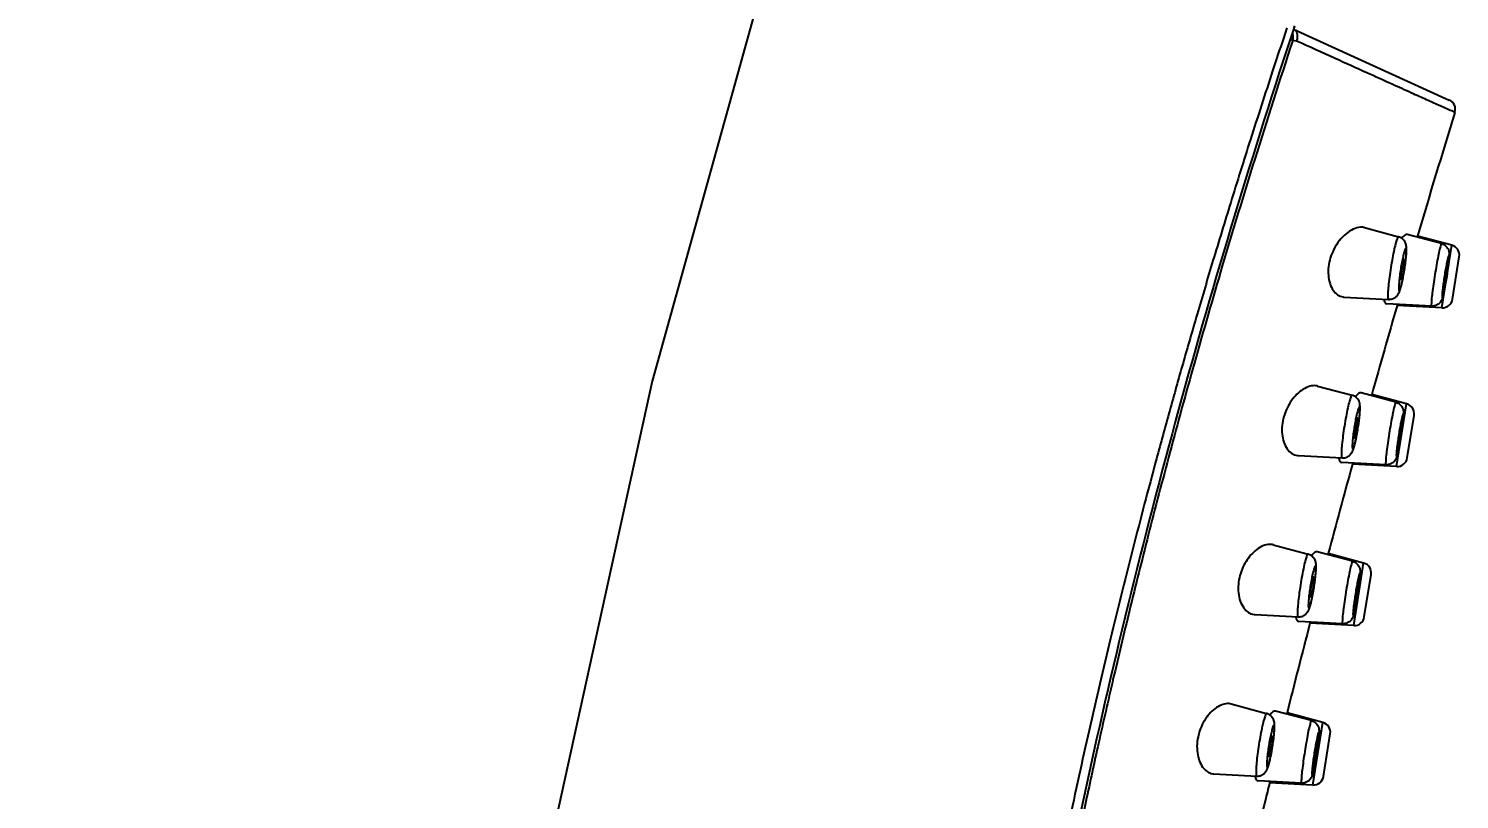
# Model space of a CAD drawing. Header units: millimetres. Extents: x 3631 to 3841, y 294 to 591.
# Drawn here: x 3685.2 to 3739.8, y 499.2 to 528.6 of the extents above; entities that cross this region are included whole.
import ezdxf

# ---------------------------------------------------------------- set-up
doc = ezdxf.new("R2010")
doc.units = ezdxf.units.MM
doc.header["$LTSCALE"] = 0.1
for name, color, linetype in [('DIM', 3, 'Continuous'), ('HP66100-001', 7, 'Continuous'), ('HP66100-004', 7, 'Continuous'), ('HP66100-005', 7, 'Continuous')]:
    doc.layers.add(name, color=color, linetype=linetype)
doc.styles.get("Standard").update_dxf_attribs({"font": 'arial.ttf'})
doc.dimstyles.new('STANDARD$0', dxfattribs={"dimscale": 0, "dimtxt": 3, "dimasz": 2.5, "dimexe": 1.25, "dimexo": 0.625, "dimtad": 1, "dimdsep": 46, "dimtxsty": 'Standard', "dimcen": 0, "dimclrt": 256, "dimadec": 0, "dimazin": 0, "dimtfac": 0.6, "dimtmove": 0, "dimatfit": 3, "dimfxl": 0, "dimtolj": 1, "dimarcsym": 0})

# ---------------------------------------------------------------- blocks, each defined once
blk = doc.blocks.new('*D49')
at = {"layer": 'Defpoints', "color": 0}
for p in [(3715.962922076446, 538.3824565455918), (3667.4633479389, 353.8126951768612), (3714.527057251681, 353.8126951768611)]:
    blk.add_point(p, dxfattribs=at)
at = {"layer": 'DIM', "color": 0, "lineweight": -2}
for p, q in [((3715.337922076446, 538.3824565455918), (3666.2133479389, 538.3824565455918)), ((3667.4633479389, 534.3824565455918), (3667.4633479389, 357.8126951768612)), ((3713.902057251681, 353.8126951768611), (3666.2133479389, 353.8126951768612))]:
    blk.add_line(p, q, dxfattribs=at)
at = {"layer": 'DIM', "color": 0}
for points in [[(3666.796681272233, 534.3824565455918), (3668.130014605566, 534.3824565455918), (3667.4633479389, 538.3824565455918)], [(3666.796681272233, 357.8126951768612), (3668.130014605566, 357.8126951768612), (3667.4633479389, 353.8126951768612)]]:
    blk.add_solid(points, dxfattribs=at)
at = {"layer": 'DIM', "color": 0, "insert": (3661.732618061683, 446.097575861227), "char_height": 10, "attachment_point": 5, "rotation": 90}
blk.add_mtext('\\A1;184.57', dxfattribs=at)

msp = doc.modelspace()

# ---------------------------------------------------------------- linework, layer by layer
at = {"layer": 'HP66100-001', "color": 7, "linetype": 'Continuous'}
for p, q in [((3733.242605187767, 528.5775784930235), (3733.110535013895, 528.1821655526843)), ((3733.494584761271, 528.5259148808265), (3733.354421996617, 528.1007296873718)), ((3733.540709261253, 528.6653780112862), (3733.494584761271, 528.5259148808265)), ((3733.354421996617, 528.1007296873718), (3733.252057448188, 527.7888736599881))]:
    msp.add_line(p, q, dxfattribs=at)
msp.add_lwpolyline([(3715.367377130196, 537.9403911424042), (3709.014090213635, 515.1029354526199), (3703.884411671969, 491.7674382975969), (3700.009840312756, 467.8823783360713), (3697.288048991461, 442.833517704428), (3695.715399846029, 416.4986022504186), (3695.364275018963, 389.4784129970677), (3696.280082073176, 362.7523951216522)], dxfattribs=at)
for points, start_tangent, end_tangent in [([(3733.110535013895, 528.1821655526843), (3732.698967637878, 526.9383900770848), (3731.854656501157, 524.3287795600124), (3731.099736635878, 521.9233917564043), (3730.422995339817, 519.703062749176), (3729.81829841608, 517.6626834597583), (3729.278614539914, 515.7923543884527), (3728.771650557217, 513.9889911166669), (3728.265428635384, 512.1391251583532), (3727.801141765098, 510.3952749007361), (3727.375751691657, 508.7542217951204), (3726.968413150486, 507.1405956581567), (3726.56462063656, 505.4967542597587), (3726.15467799813, 503.7785498802469), (3725.744270339282, 502.0036804890472), (3725.350405608178, 500.2436640633763), (3724.962255306148, 498.4493608628206), (3724.549859569229, 496.4704353015336), (3724.11228028165, 494.2771313417666), (3723.682699265443, 492.0141710819845), (3723.286246694117, 489.8108185447433), (3722.93161025901, 487.7275753873857), (3722.576073143778, 485.509339015687), (3722.199093192715, 482.9794996108426), (3721.81925986911, 480.1871381759757), (3721.467834020873, 477.2999180555257), (3721.184587909891, 474.6606724699931), (3720.950787464199, 472.1593230938153), (3720.746512215013, 469.5833639478242), (3720.567252667308, 466.7683478687622), (3720.421901670236, 463.5769479552546), (3720.335858533484, 460.0061552934616), (3720.346019925928, 456.0731722333574), (3720.535248678965, 451.699949482138), (3720.949761823952, 447.5196463699226)], (-0.3161643400950561, -0.9487044376686861), (0.13001300887912, -0.9915122881347452)), ([(3733.252057448188, 527.7888736599881), (3725.266388677735, 498.1698795128775), (3720.681452007739, 459.8438666849366)], (-0.3113601026911819, -0.950292000625143), (-0.0130781138277763, -0.9999144778123316))]:
    msp.add_spline(points, degree=3, dxfattribs=dict(at, start_tangent=start_tangent, end_tangent=end_tangent))
at = {"layer": 'HP66100-004', "color": 7, "linetype": 'Continuous'}
for p, q in [((3733.495572948011, 528.5279351812578), (3739.444905298196, 525.829198337654)), ((3733.467719839307, 528.1002303569011), (3733.368943584047, 528.1333167442318)), ((3733.615918445927, 528.0763668195762), (3733.46771869425, 528.1002305017696))]:
    msp.add_line(p, q, dxfattribs=at)
msp.add_arc((3739.28352687159, 525.4734393947881), 0.3906500005937881, 342.8147085752091, 65.60013200041408, dxfattribs=at)
for points, start_tangent, end_tangent in [([(3733.481464776005, 528.2602696038509), (3733.45676758908, 528.3959557824763)], (-0.04415830131470828, 0.9990245464576931), (-0.3231165128813218, 0.9463591913768338)), ([(3733.467719839307, 528.1002303569011), (3733.481464776005, 528.2602696038509)], (0.201411498958642, 0.97950671671369), (-0.04415831069625169, 0.9990245460430156)), ([(3733.514498730809, 528.5193500668458), (3733.605886627572, 528.4253927639016), (3733.642535245606, 528.2645712798438), (3733.615919860877, 528.0763663710793)], (0.9106836600681543, -0.4131044314515041), (-0.2930314807149239, -0.9561027932759214)), ([(3733.46771869425, 528.1002305017696), (3732.015971133962, 523.5700492941174), (3730.779704329278, 519.5006765891187), (3729.713066587722, 515.8012051006747), (3728.776695738791, 512.384481023812), (3727.953773917869, 509.2329754766148), (3727.235261680637, 506.3510287892047), (3726.605527718054, 503.707668441969), (3726.054065034671, 501.2877588485101), (3725.571058577298, 499.0754850400784), (3725.143959375323, 497.0375639116144), (3724.762067898896, 495.1426669675013), (3724.421631204685, 493.3875158878336), (3724.122285394561, 491.7851690490111), (3723.857722314155, 490.3162196110604), (3723.621351791518, 488.956118468611), (3723.407300325851, 487.6807740194148), (3723.211540789074, 486.4736590033727), (3723.025646426065, 485.2869414787961), (3722.857905471722, 484.1780614431096), (3722.710191413017, 483.1677658188901), (3722.575225495501, 482.2136240184883), (3722.445935579164, 481.2687313865582), (3722.31593032725, 480.2849546466886), (3722.179964669224, 479.2152660766262), (3722.039620036868, 478.0595392973302), (3721.901380123673, 476.8606875967942), (3721.762465819148, 475.5853464299641), (3721.621485344413, 474.2033195151834), (3721.478607213454, 472.6866696326152), (3721.336656168403, 471.0257870317594), (3721.204141214051, 469.2825260898709), (3721.086877564392, 467.5045729314005), (3720.987719877925, 465.7137804875347), (3720.905343116556, 463.8599205542324), (3720.839525913055, 461.835680050709), (3720.797825800747, 459.6022734888522)], (-0.3125283172136327, -0.9499084434510596), (-0.0113502489958281, -0.9999355838491462)), ([(3739.656735153564, 525.3580171129378), (3739.588934688378, 525.3881951530526), (3739.377820537702, 525.4823768456233), (3739.02947017144, 525.6380488922936), (3738.575059699266, 525.8414273668558), (3738.004616526317, 526.0972059221504), (3737.261949726527, 526.4310170686819), (3736.291892071247, 526.8679807379411), (3735.082411445473, 527.4137442034581), (3733.615918445927, 528.0763668195762)], (-0.9137079102367478, 0.4063715722965811), (-0.9112112678920581, 0.4119393465870286)), ([(3739.656735153564, 525.3580171129378), (3738.228826794653, 520.6419704425791)], (-0.2954630841335464, -0.9553541573229757), (-0.2842016697697234, -0.958764523175582)), ([(3737.452679243326, 517.992669071861), (3736.482844725451, 514.5922492367625)], (-0.2781108450826191, -0.9605489877395276), (-0.2704547829836477, -0.962732678556861)), ([(3735.745662329125, 511.9368648573983), (3734.824722467652, 508.5285281988579)], (-0.2645533380258335, -0.9643710548017237), (-0.2571880922039578, -0.966361363687771)), ([(3734.124691806261, 505.867320846096), (3733.249740530197, 502.4515210867612)], (-0.2516258283432619, -0.9678245928424052), (-0.2446767035858559, -0.9696047188016151)), ([(3732.584592736494, 499.7848417257354), (3732.415365753316, 499.0963319716342), (3731.75325246162, 496.3619920190764)], (-0.2393636815224569, -0.9709299809811291), (-0.2327231098948216, -0.9725430345855565))]:
    msp.add_spline(points, degree=3, dxfattribs=dict(at, start_tangent=start_tangent, end_tangent=end_tangent))
at = {"layer": 'HP66100-005', "color": 7, "linetype": 'Continuous'}
for p, q in [((3736.204701838758, 520.9620257356672), (3737.505777106715, 520.612843736058)), ((3737.661837409295, 520.5954581967046), (3737.628293727214, 520.5532193040104)), ((3739.145914674239, 520.3531046366944), (3737.837954496098, 520.7037737248612)), ((3738.228827177662, 520.6419717404434), (3738.215259631629, 520.602617099142)), ((3739.539428638662, 520.2907971380986), (3738.228827177662, 520.6419717404434)), ((3739.161258502369, 517.9031255196592), (3739.539428541421, 520.2907971638965)), ((3734.912144110936, 519.8333629556369), (3734.902160633065, 519.8014842985177)), ((3737.714388353856, 519.507429944681), (3737.693561934112, 519.359369765014)), ((3737.78527195921, 519.7427922946574), (3737.789744036452, 519.783584862449)), ((3739.408108725616, 519.5434141772431), (3739.381464849393, 519.3442430711707)), ((3739.567544062809, 518.2321295772275), (3739.824140455193, 519.852215444822)), ((3737.644606081622, 518.8827075997907), (3737.687332715296, 519.0942725658166)), ((3737.693561934112, 519.359369765014), (3737.667615925877, 519.2121204488952)), ((3737.687332715296, 519.0942725658166), (3737.732007617932, 519.3532805607518)), ((3739.28132668796, 519.1078925344544), (3739.25947759877, 518.9599943298407)), ((3739.344446627784, 519.0978953079541), (3739.279280559234, 518.717743013358)), ((3739.296790004939, 518.9540846257688), (3739.321713345712, 519.1014959169407)), ((3739.321713345712, 519.1014959169407), (3739.343562434902, 519.2493941215545)), ((3739.381464849393, 519.3442430711707), (3739.344446627784, 519.0978953079541)), ((3735.428493047684, 518.3136374779775), (3737.127623185788, 518.2252738828818)), ((3736.950291355542, 518.2341703160454), (3736.961755297703, 518.1716056855246)), ((3738.767750509313, 517.9654700629546), (3737.060382538693, 518.054702480964)), ((3737.462544222613, 518.0336848187321), (3737.452679040906, 517.9926683733164)), ((3739.161258603579, 517.9031255137057), (3737.452679040906, 517.9926683733164)), ((3734.412362681972, 514.9196675403023), (3735.732304173852, 514.5654222306949)), ((3737.401545042681, 514.3010736233566), (3736.075024097148, 514.6567189217302)), ((3736.482844908026, 514.5922498837103), (3736.46917384243, 514.5510460953521)), ((3737.812190901303, 514.2360526973157), (3736.482844908026, 514.5922498837103)), ((3737.434020766994, 511.8483810788762), (3737.812190804062, 514.2360527250986)), ((3733.1365203371, 513.7829445089342), (3733.128035684132, 513.7541660646534)), ((3735.940915420992, 513.4600084413015), (3735.920089001249, 513.3119482616346)), ((3736.011799026346, 513.6953707892934), (3736.016271101604, 513.7361633570858)), ((3737.663739096042, 513.4913831619216), (3737.637095219818, 513.2922120558482)), ((3737.840306325449, 512.1773851384291), (3738.096902719818, 513.7974710060234)), ((3735.87113314876, 512.8352860964114), (3735.913859782432, 513.0468510604533)), ((3735.920089001249, 513.3119482616346), (3735.894142993014, 513.1646989455159)), ((3735.913859782432, 513.0468510604533), (3735.958534685069, 513.3058590553878)), ((3737.536957058385, 513.0558615191327), (3737.515107969196, 512.9079633145183)), ((3737.600076998209, 513.0458642946161), (3737.534910929661, 512.6657119980355)), ((3737.552420375365, 512.9020536104472), (3737.577343716138, 513.0494649016183)), ((3737.577343716138, 513.0494649016183), (3737.599192805328, 513.197363106232)), ((3737.637095219818, 513.2922120558482), (3737.600076998209, 513.0458642946161)), ((3733.67626295651, 512.2651112340875), (3735.354150252925, 512.177852377518)), ((3737.023380877754, 511.9134390476321), (3735.336908264508, 512.0015794080824)), ((3735.75523697577, 511.9797165901078), (3735.74566215052, 511.9368642044964)), ((3737.434020866219, 511.8483810729226), (3735.74566215052, 511.9368642044964)), ((3732.71534321852, 508.8622131965496), (3734.054160098754, 508.5029021201281)), ((3734.239500513828, 508.5078313591573), (3734.18049423034, 508.441509961172)), ((3735.746898808818, 508.2348318194144), (3734.402015014247, 508.595400268365)), ((3734.824722622443, 508.5285287862704), (3734.811053569133, 508.4857356678111)), ((3736.172050261769, 508.1675134334228), (3734.824722622443, 508.5285287862704)), ((3735.79388012746, 505.7798418129996), (3736.172050164529, 508.1675134592211)), ((3731.458300362738, 507.7181270852712), (3731.450906973529, 507.6914851340143)), ((3734.333654951249, 507.6328506787276), (3734.338127028491, 507.6736432445346)), ((3736.009092862178, 507.4251413579785), (3735.982448985955, 507.2259702519068)), ((3736.200165685916, 506.1088458745369), (3736.456762080284, 507.7289317421314)), ((3734.192989073662, 506.7727659838609), (3734.235715707336, 506.9843309479021)), ((3734.241944928136, 507.2494281490841), (3734.215998917916, 507.1021788329655)), ((3734.235715707336, 506.9843309479021), (3734.280390609971, 507.243338944822)), ((3734.262771345895, 507.3974883287511), (3734.241944928136, 507.2494281490841)), ((3735.882310824523, 506.9896197151897), (3735.860461735333, 506.841721510576)), ((3735.945430764346, 506.9796224886894), (3735.880264695797, 506.5994701940932)), ((3735.897774141502, 506.835811806504), (3735.922697482275, 506.9832230976763)), ((3735.922697482275, 506.9832230976763), (3735.944546571465, 507.1311213022898)), ((3735.982448985955, 507.2259702519068), (3735.945430764346, 506.9796224886894)), ((3732.018244043637, 506.2015445090731), (3733.676006179812, 506.115332266952)), ((3735.368734645876, 505.8471972436899), (3733.70174946323, 505.9343191299314)), ((3734.133868244718, 505.9117355547214), (3734.124691657422, 505.8673202745597)), ((3735.793880226686, 505.7798418090304), (3734.124691657422, 505.8673202745597)), ((3734.134541471145, 505.9149831029417), (3734.133868244718, 505.9117355547214)), ((3731.112019927317, 502.7899111184154), (3732.469642027885, 502.4255531041354)), ((3734.177611848348, 502.155070432868), (3732.815258034174, 502.5203226617648)), ((3732.651832405228, 502.4338450996642), (3732.59206252506, 502.3663249295091)), ((3733.249740663158, 502.4515216106697), (3733.236197655493, 502.4074672876086)), ((3734.613973477252, 502.0859765307976), (3733.249740663158, 502.4515216106697)), ((3734.235803340959, 499.6983049103749), (3734.613973378027, 502.0859765565967)), ((3729.876843241334, 501.6379044587865), (3729.870505079312, 501.6134841813317)), ((3732.749136880379, 501.555501662735), (3732.753608955635, 501.5962942305265)), ((3734.642088901399, 500.0273089738969), (3734.898685293783, 501.6473948395062)), ((3732.608471000807, 500.6954169698527), (3732.651197636466, 500.906981933894)), ((3732.657426855282, 501.1720791350758), (3732.631480847047, 501.0248298189574)), ((3732.651197636466, 500.906981933894), (3732.6958725391, 501.1659899288298)), ((3732.678253275025, 501.320139314743), (3732.657426855282, 501.1720791350758)), ((3734.313023862069, 500.9098583306278), (3734.291174774864, 500.7619601260141)), ((3734.376143803877, 500.8998611041276), (3734.310977735328, 500.5197088095314)), ((3734.328487181033, 500.7560504199577), (3734.353410519821, 500.9034617111298)), ((3734.353410519821, 500.9034617111298), (3734.375259609011, 501.0513599157434)), ((3734.413162023501, 501.1462088653595), (3734.376143803877, 500.8998611041276)), ((3734.439805899724, 501.3453799734167), (3734.413162023501, 501.1462088653595)), ((3730.45380436028, 500.1231513156011), (3732.091488108942, 500.0379832509601)), ((3733.799447683422, 499.7674358571437), (3732.151129671211, 499.8535821383872)), ((3732.593354533103, 499.8304702331793), (3732.584592605516, 499.7848411998424)), ((3734.235803442169, 499.6983049064052), (3732.584592605516, 499.7848411998424))]:
    msp.add_line(p, q, dxfattribs=at)
for centre, start, end in [((3739.438320861459, 519.9134582461885), 350.9999167192039, 74.99998218800125), ((3739.181703524642, 518.2932401472576), 267.0000175892017, 351.0000822233995), ((3737.7110831241, 513.8587138054056), 350.9999167329945, 74.99998219091945), ((3737.454465787283, 512.2384957084585), 267.000017620408, 351.000082371393), ((3736.070942484567, 507.7901745395289), 350.9999167453018, 74.99998219350897), ((3735.814325147749, 506.1699564425819), 267.0000176499951, 351.0000825121997), ((3734.512865700049, 501.7086376388884), 350.9999167543985, 74.99998219539887), ((3734.256248363231, 500.0884195399565), 267.0000176779123, 351.0000826445007)]:
    msp.add_arc(centre, 0.3906500005937881, start, end, dxfattribs=at)
for points, start_tangent, end_tangent in [([(3736.20861848961, 520.960780988539), (3736.050498764127, 520.9754192547655), (3735.779060394402, 520.9016579825964), (3735.502497024448, 520.7244176954439), (3735.250257856253, 520.4656999696472), (3735.042426442988, 520.1448954873655), (3734.912144110936, 519.8333629556369)], (-0.9668885274022468, 0.2551990900804995), (-0.3069053249598979, -0.9517400493366135)), ([(3737.505765100478, 520.6128280207867), (3737.504823928575, 520.6130464449993), (3737.463415867488, 520.5596965657326), (3737.407552084591, 520.3947126145283), (3737.342703705045, 520.1342431688162), (3737.275210686846, 519.8037826495091), (3737.211689700997, 519.4356908304371)], (-0.9560819743366682, 0.2930994001162381), (-0.1564344656104421, -0.9876883405048251)), ([(3737.789744036452, 519.783584862449), (3737.8039755909, 519.9369319042817), (3737.811086887118, 520.0557286531775), (3737.812537855756, 520.1488300304876), (3737.808522912519, 520.2274254185518), (3737.796275613992, 520.304002722874), (3737.770442321502, 520.3826087161159), (3737.721381977044, 520.4669171798248), (3737.646161506507, 520.5431830324333), (3737.535045032384, 520.6037640996234), (3737.505766465816, 520.6128463754455)], (0.1059700886440502, 0.9943693178657376), (-0.965853849827508, 0.2590875156648464)), ([(3737.83983701851, 520.6984555274089), (3737.782488177199, 520.6945042886707), (3737.661837409295, 520.5954581967046)], (-0.9847990185846306, 0.1736977057843556), (-0.6247584809481586, -0.7808180585023309)), ([(3737.730539380158, 519.3535131146185), (3737.766550207032, 519.6029876988765), (3737.792377694854, 519.8308415267758), (3737.805216404745, 520.0130002810806), (3737.803796918247, 520.1314911269313), (3737.788264870025, 520.1747810396678), (3737.760143845614, 520.1385964577371), (3737.722192108311, 520.0264942735315), (3737.678132226659, 519.849461805413), (3737.632286539285, 519.6248838009185), (3737.58932806815, 519.375878789524)], (0.156434465292898, 0.9876883405551192), (-0.156434465292898, -0.9876883405551192)), ([(3739.145905216103, 520.3530999889908), (3739.145570904911, 520.3531776504929), (3739.117007767191, 520.2977929323321), (3739.072731892341, 520.1309742435403), (3739.017079069945, 519.8690436149591), (3738.955490066251, 519.5376504571076), (3738.894003843884, 519.1692384465758)], (-0.9559694708294204, 0.2934661323596266), (-0.1564344642654077, -0.9876883407178577)), ([(3739.145902261179, 520.3531038964752), (3739.166459203412, 520.3469910687011), (3739.300173094646, 520.2716900908877), (3739.395375392781, 520.1504643770322), (3739.431988740262, 520.0448354399005), (3739.441269309507, 519.9666209333361), (3739.441292059839, 519.8950795370117), (3739.436291356908, 519.8100055079964), (3739.425773915038, 519.6962893858648), (3739.408108725616, 519.5434141772431)], (0.9659833494473146, -0.2586042702480906), (-0.1238386606245563, -0.9923023662849525)), ([(3734.902160535825, 519.8014843143937), (3734.833017664183, 519.4732201525975), (3734.826687033345, 519.1352859332698), (3734.890076248261, 518.8214862151699), (3735.01320292452, 518.5711900589911), (3735.18104875781, 518.4002828733812), (3735.388559806964, 518.3175270701454), (3735.428729068476, 518.3137172410665)], (-0.2907761433315632, -0.9567911132892185), (0.998783419505535, -0.04931207682536521)), ([(3737.211689700997, 519.4356908304371), (3737.158354124036, 519.0659789393434), (3737.120424797714, 518.7308140389752), (3737.101609117072, 518.4630066946996), (3737.103761486112, 518.2888844511352), (3737.12666278803, 518.2253742550241), (3737.127603614629, 518.2252912849799)], (-0.1564344644709091, -0.9876883406853094), (0.9997997802470366, -0.0200099829579461)), ([(3737.626305512212, 519.3700221371441), (3737.652251522431, 519.5172714532636), (3737.679367077075, 519.6412925326672), (3737.703524080571, 519.7232042894966), (3737.72104484786, 519.750536400936), (3737.72134278313, 519.7504673938479)], (0.156434463647576, 0.9876883408157127), (0.9562497248281255, -0.2925516429045206)), ([(3737.72134278313, 519.7504673938479), (3737.72926199988, 519.7191278028831), (3737.726924550229, 519.6337601687823), (3737.714388353856, 519.507429944681)], (0.9562497239924732, -0.292551645635978), (-0.1110204124941306, -0.9938181262231199)), ([(3737.732007617932, 519.3532805607518), (3737.766418934209, 519.589483103232), (3737.78527195921, 519.7427922946574)], (0.1564344653913139, 0.9876883405395317), (0.1119280736104524, 0.9937163107939072)), ([(3739.343917847303, 519.09797906783), (3739.381383141491, 519.3478728424143), (3739.411190438927, 519.5750436940277), (3739.430233559374, 519.7560270535964), (3739.436646934022, 519.8730904273135), (3739.42980563327, 519.9147863701832), (3739.410379670634, 519.8770112059306), (3739.380275598863, 519.7634787554125), (3739.342444352584, 519.5853103325506), (3739.300600173368, 519.3600139383323), (3739.259122184385, 519.1114093815808)], (0.1564344649551308, 0.9876883406086165), (-0.1564344649551308, -0.9876883406086165)), ([(3739.362738217324, 519.4905098226436), (3739.362631139549, 519.4905346745629), (3739.350251681128, 519.4623882604321), (3739.330453267157, 519.3797861707679), (3739.306250026748, 519.2553038256264), (3739.28132668796, 519.1078925344544)], (-0.9559222272167661, 0.293619984866387), (-0.1564344673333954, -0.9876883402319362)), ([(3739.343562434902, 519.2493941215545), (3739.359010945513, 519.3752630779342), (3739.365706984688, 519.4599403791995), (3739.362738217324, 519.4905098226436)], (0.1284518249338417, 0.9917157499360216), (-0.9559222272157163, 0.2936199848698049)), ([(3737.127599012569, 518.2252713189052), (3737.146768464429, 518.2247410242505), (3737.299272535456, 518.2545219278088), (3737.419740570417, 518.3311548993958), (3737.497611910941, 518.426387818397), (3737.540165920724, 518.5112741353516), (3737.573286352187, 518.6040147500439), (3737.606808474637, 518.7226944649179), (3737.644606081622, 518.8827075997907)], (0.9986479485737344, -0.05198340898279261), (0.2135296324346856, 0.9769365875389806)), ([(3737.58932806815, 519.375878789524), (3737.553317249215, 519.1264042727393), (3737.527489743532, 518.8985502900488), (3737.514651035626, 518.7163914186582), (3737.516070547922, 518.5979005886836), (3737.531602643772, 518.5546108466143), (3737.559723731688, 518.5907957341583), (3737.597675532495, 518.7028983132797), (3737.641735469712, 518.8799312100508), (3737.687581188838, 519.104509589616), (3737.730539380158, 519.3535131146185)], (-0.1564344649228002, -0.987688340613737), (0.1564344649228002, 0.987688340613737)), ([(3737.599127279057, 518.9788290656718), (3737.598822600449, 518.978855501222), (3737.590605448429, 519.010264099275), (3737.592942898078, 519.0956317333757), (3737.605479094453, 519.2219619574772), (3737.626305512212, 519.3700221371441)], (-0.9998509614396116, 0.0172642668041335), (0.156434463647576, 0.9876883408157127)), ([(3737.667615925877, 519.2121204488952), (3737.640500369249, 519.0880993714761), (3737.616343365753, 519.0061876126621), (3737.599127279057, 518.9788290656718)], (-0.2015200033009261, -0.9794843991966359), (-0.9998509613056459, 0.0172642745626899)), ([(3738.894003843884, 519.1692384465758), (3738.838638966775, 518.7998845179685), (3738.794795121979, 518.4655858725681), (3738.766786210023, 518.1992822866669), (3738.757350583698, 518.0269802918417), (3738.767405948168, 517.9655060697589), (3738.767749020936, 517.9654762883373)], (-0.1564344631986902, -0.9876883408868091), (0.9998596936175173, -0.0167509127836234)), ([(3739.259122184385, 519.1114093815808), (3739.221657374415, 518.861519026294), (3739.191849930126, 518.6343475515463), (3739.172806615198, 518.4533630707339), (3739.166393095681, 518.3362987702551), (3739.173234301178, 518.2946020851809), (3739.192660228091, 518.3323768267348), (3739.222764325662, 518.4459092177177), (3739.260595639414, 518.6240779124563), (3739.302439911901, 518.8493748087537), (3739.343917847303, 519.09797906783)], (-0.1564344644548925, -0.9876883406878463), (0.1564344644548925, 0.9876883406878463)), ([(3739.25947759877, 518.9599943298407), (3739.244029086176, 518.8341253714772), (3739.237333047, 518.7494480702111), (3739.240408892139, 518.7188537748484), (3739.240518408866, 518.7188443226653)], (-0.1284518288502116, -0.9917157494287544), (0.9998696287482152, -0.0161469968386203)), ([(3739.240518408866, 518.7188443226653), (3739.252788352545, 518.747000190963), (3739.272586766516, 518.8296022806272), (3739.296790004939, 518.9540846257688)], (0.9998696286962162, -0.0161470000585512), (0.1842920753252844, 0.9828715231261407)), ([(3739.279280559234, 518.717743013358), (3739.252588737442, 518.579595302111), (3739.229949145695, 518.4715956391998), (3739.210788116062, 518.3883188267936), (3739.194109515855, 518.3236544244742), (3739.17821551233, 518.2706488662262), (3739.15979700198, 518.2208994967204), (3739.134089707505, 518.168501293325), (3739.091208661716, 518.106850394998), (3739.0208778771, 518.0410322766423), (3738.927431035697, 517.9903886349693), (3738.805050788191, 517.9652937657505), (3738.767745407158, 517.9654818012839)], (-0.1829452608660745, -0.9831231009017355), (-0.998617908418712, 0.0525573304633805)), ([(3736.961755297703, 518.1716056855246), (3736.995885310822, 518.1004716419716), (3737.060429386832, 518.0553537845979)], (0.2608942168555038, -0.9653673951461968), (0.9863417180590993, -0.1647119158294998)), ([(3734.415165156006, 514.9184845131716), (3734.353045800106, 514.9308764025143), (3734.115595160659, 514.9081126384931), (3733.86700465815, 514.7940552097996), (3733.629777626436, 514.605982048153), (3733.420879184151, 514.3618879766948), (3733.24871001006, 514.0706301910143), (3733.1365203371, 513.7829445089342)], (-0.9647560384893225, 0.2631459408738599), (-0.2900891193844041, -0.9569996357443303)), ([(3735.732292167615, 514.5654065154228), (3735.731350995712, 514.5656249396354), (3735.689942934625, 514.5122750623523), (3735.634079151728, 514.3472911091645), (3735.569230772181, 514.0868216634523), (3735.501737753983, 513.7563611441451), (3735.438216768134, 513.3882693250739)], (-0.9560819777540439, 0.2930993889688545), (-0.1564344656104421, -0.9876883405048251)), ([(3736.016271101604, 513.7361633570858), (3736.030502658037, 513.8895104009022), (3736.037613954255, 514.0083071478138), (3736.039064922893, 514.1014085251236), (3736.035049979656, 514.1800039151732), (3736.022802681129, 514.2565812194937), (3735.996969388639, 514.335187210752), (3735.947909044181, 514.4194956744608), (3735.872688571659, 514.4957615290547), (3735.76157209952, 514.5563425942595), (3735.732293532952, 514.565424872067)], (0.1059700886440502, 0.9943693178657376), (-0.965853849827508, 0.2590875156648464)), ([(3736.07563781233, 514.6532718179421), (3736.05619409237, 514.6582779802379), (3735.956894267933, 514.6089737146856), (3735.85724446069, 514.5047163323744)], (-0.9276691956085369, 0.3734030845065558), (-0.6312110106467482, -0.7756111526005223)), ([(3735.957066447295, 513.3060916092554), (3735.993077274169, 513.555566191528), (3736.01890476199, 513.7834200253808), (3736.031743471881, 513.9655787836546), (3736.030323983399, 514.0840696295053), (3736.014791935178, 514.1273595362883), (3735.986670908781, 514.0911749444351), (3735.948719169494, 513.9790727483226), (3735.904659285858, 513.8020402663133), (3735.858813596499, 513.5774622499112), (3735.815855135286, 513.32845728416)], (0.156434465292898, 0.9876883405551192), (-0.156434465292898, -0.9876883405551192)), ([(3737.401535586529, 514.3010689736683), (3737.401201275337, 514.3011466351696), (3737.372638135632, 514.2457619189934), (3737.328362262767, 514.0789432321869), (3737.272709440371, 513.8170125996368), (3737.211120434692, 513.4856194437696), (3737.14963421431, 513.1172074312533)], (-0.9559695244049756, 0.2934659578365517), (-0.1564344645179251, -0.9876883406778628)), ([(3737.401532631606, 514.3010728811527), (3737.422089573837, 514.2949600553633), (3737.555803465073, 514.2196590755651), (3737.651005763207, 514.0984333636943), (3737.687619108702, 513.9928044265623), (3737.696899679934, 513.9145899180136), (3737.69692242828, 513.843048523673), (3737.691921727333, 513.757974492674), (3737.681404285464, 513.6442583705432), (3737.663739096042, 513.4913831619216)], (0.9659833494473146, -0.2586042702480906), (-0.1238386606245563, -0.9923023662849525)), ([(3733.128035614674, 513.7541660745759), (3733.063864392854, 513.4218097168497), (3733.062960192222, 513.0875520216481), (3733.128811225529, 512.7789141321647), (3733.257036639118, 512.5231033723707), (3733.433491267881, 512.3477082156428), (3733.647069078565, 512.2675985989711), (3733.676657908129, 512.265138661889)], (-0.2754684369946158, -0.9613101165699565), (0.9987727864061429, -0.04952697380730391)), ([(3735.852832579349, 513.3226006317802), (3735.878778589568, 513.4698499478989), (3735.905894144211, 513.5938710273025), (3735.930051147708, 513.6757827841319), (3735.947571914996, 513.7031148975566), (3735.947869850266, 513.703045888484)], (0.156434463647576, 0.9876883408157127), (0.9562497248281255, -0.2925516429045206)), ([(3735.947869850266, 513.703045888484), (3735.955789067016, 513.6717062995036), (3735.953451617366, 513.5863386634184), (3735.940915420992, 513.4600084413015)], (0.9562497239924732, -0.292551645635978), (-0.1110204124941306, -0.9938181262231199)), ([(3735.958534685069, 513.3058590553878), (3735.992946001345, 513.5420615978674), (3736.011799026346, 513.6953707892934)], (0.1564344653913139, 0.9876883405395317), (0.1119280736104524, 0.9937163107939072)), ([(3737.599548217729, 513.045948054492), (3737.637013396815, 513.2958410193996), (3737.666820729973, 513.5230120178661), (3737.685863896063, 513.7039956433581), (3737.692277304449, 513.8210592353704), (3737.68543602751, 513.8627553548606), (3737.666010072813, 513.8249802898338), (3737.635905995087, 513.7114478532066), (3737.598074732932, 513.5332793648561), (3737.556230529903, 513.3079828515678), (3737.51475255481, 513.0593783682427)], (0.1564344645826869, 0.9876883406676056), (-0.1564344645826869, -0.9876883406676056)), ([(3737.61836858775, 513.4384788073213), (3737.618261509975, 513.4385036612243), (3737.605882051553, 513.4103572451096), (3737.586083637582, 513.3277551554453), (3737.561880397174, 513.2032728103038), (3737.536957058385, 513.0558615191327)], (-0.9559222272167661, 0.293619984866387), (-0.1564344673333954, -0.9876883402319362)), ([(3737.599192805328, 513.197363106232), (3737.614641315938, 513.3232320626109), (3737.621337355114, 513.4079093658617), (3737.61836858775, 513.4384788073213)], (0.1284518249338417, 0.9917157499360216), (-0.9559222272157163, 0.2936199848698049)), ([(3735.438216768134, 513.3882693250739), (3735.384881191173, 513.0185574419176), (3735.34695186485, 512.6833925276576), (3735.328136184209, 512.4155851853658), (3735.330288553248, 512.2414629457712), (3735.353189855167, 512.1779527516446), (3735.354130681766, 512.1778697816006)], (-0.1564344644709091, -0.9876883406853094), (0.9997997792669696, -0.0200100319269862)), ([(3735.815855135286, 513.32845728416), (3735.779844314367, 513.0789827574528), (3735.754016810668, 512.8511287985763), (3735.741178102762, 512.668969947031), (3735.742597611089, 512.5504791130879), (3735.758129700987, 512.5071893452193), (3735.786250778979, 512.5433741851352), (3735.824202569864, 512.6554767027372), (3735.868262499143, 512.8325095340203), (3735.914108212316, 513.0570878540498), (3735.957066447295, 513.3060916092554)], (-0.1564344649228002, -0.987688340613737), (0.1564344649228002, 0.987688340613737)), ([(3735.825654346193, 512.9314075603071), (3735.825349667586, 512.9314339958581), (3735.817132515565, 512.9628425958956), (3735.819469965215, 513.0482102299962), (3735.832006159605, 513.1745404521132), (3735.852832579349, 513.3226006317802)], (-0.9998509614396116, 0.0172642668041335), (0.156434463647576, 0.9876883408157127)), ([(3735.894142993014, 513.1646989455159), (3735.867027436386, 513.040677866113), (3735.842870432889, 512.9587661092828), (3735.825654346193, 512.9314075603071)], (-0.2015200033009261, -0.9794843991966359), (-0.9998509613056459, 0.0172642745626899)), ([(3737.14963421431, 513.1172074312533), (3737.094269335216, 512.7478534986772), (3737.050425492405, 512.4135548612146), (3737.02241658045, 512.1472512713443), (3737.012980954124, 511.9749492785037), (3737.023036318594, 511.9134750564209), (3737.023379389378, 511.9134452749994)], (-0.1564344631986902, -0.9876883408868091), (0.9998596939337835, -0.0167508939057283)), ([(3737.51475255481, 513.0593783682427), (3737.477287754763, 512.80948809432), (3737.44748030849, 512.5823166036968), (3737.428436989593, 512.4013320970867), (3737.422023466107, 512.2842677727923), (3737.428864669619, 512.2425710698585), (3737.448290596533, 512.2803458034743), (3737.478394692118, 512.3938781924728), (3737.516226009839, 512.572046893165), (3737.558070284311, 512.7973438013702), (3737.599548217729, 513.045948054492)], (-0.1564344656306511, -0.9876883405016244), (0.1564344656306511, 0.9876883405016244)), ([(3737.515107969196, 512.9079633145183), (3737.499659456601, 512.7820943581393), (3737.492963417425, 512.6974170548888), (3737.496039262565, 512.666822759526), (3737.496148779292, 512.6668133093283)], (-0.1284518288502116, -0.9917157494287544), (0.9998696287482152, -0.0161469968386203)), ([(3737.496148779292, 512.6668133093283), (3737.508418722971, 512.6949691756406), (3737.528217136942, 512.7775712653048), (3737.552420375366, 512.9020536104472)], (0.9998696286962162, -0.0161470000585512), (0.1842920753252844, 0.9828715231261407)), ([(3735.354126079706, 512.1778498135415), (3735.373295531566, 512.1773195188858), (3735.525799602593, 512.207100422445), (3735.646267637553, 512.2837333960163), (3735.724138978078, 512.378966313033), (3735.766692987861, 512.4638526319721), (3735.799813417338, 512.556593244679), (3735.833335541774, 512.6752729615387), (3735.87113314876, 512.8352860964114)], (0.9986479485737344, -0.05198340898279261), (0.2135296324346856, 0.9769365875389806)), ([(3737.534910929661, 512.6657119980355), (3737.508219107868, 512.5275642887729), (3737.485579514136, 512.4195646238775), (3737.466418486487, 512.3362878114713), (3737.449739886281, 512.2716234091519), (3737.433845882755, 512.2186178509038), (3737.415427372405, 512.1688684813979), (3737.389720077931, 512.1164702780025), (3737.346839032142, 512.0548193796757), (3737.276508247525, 511.98900126132), (3737.183061406123, 511.9383576196468), (3737.060681158616, 511.9132627504288), (3737.023375777584, 511.913450787946)], (-0.1829452608660745, -0.9831231009017355), (-0.998617908418712, 0.0525573304633805)), ([(3735.219086168048, 512.1858649769955), (3735.272402036921, 512.0432471452249), (3735.33715930798, 512.002922495222)], (0.1539530862477688, -0.9880781584645959), (0.984838494735739, -0.1734737423549854)), ([(3732.718182632075, 508.8609817396322), (3732.635151993172, 508.8755188637305), (3732.39592887195, 508.8434763363581), (3732.152782336693, 508.723152995407), (3731.925950027229, 508.5342996089389), (3731.728550124913, 508.2940313695836), (3731.565794447965, 508.0076002479931), (3731.458300362738, 507.7181270852712)], (-0.9655686323257814, 0.2601484504442031), (-0.2741713542508795, -0.961680855849922)), ([(3734.054148094502, 508.5028864028723), (3734.053206920614, 508.5031048270849), (3734.011798859527, 508.4497549498018), (3733.95593507663, 508.2847709966139), (3733.891086697084, 508.0243015528863), (3733.82359368087, 507.6938410335791), (3733.760072693037, 507.3257492125227)], (-0.9560819734823243, 0.2930994029030838), (-0.1564344656104421, -0.9876883405048251)), ([(3734.338127028491, 507.6736432445346), (3734.352358582938, 507.8269902883526), (3734.359469879157, 507.9457870352633), (3734.360920847795, 508.0388884125731), (3734.356905906543, 508.1174838026218), (3734.344658606031, 508.1940611069433), (3734.318825313541, 508.272667100186), (3734.269764969082, 508.3569755638956), (3734.194544498546, 508.4332414165034), (3734.083428024422, 508.493822481709), (3734.054149457854, 508.5029047595158)], (0.1059700886440502, 0.9943693178657376), (-0.965853849827508, 0.2590875156648464)), ([(3734.402572728767, 508.5913650951151), (3734.377746164218, 508.5967179915846), (3734.275032756216, 508.5422623597098), (3734.239500513828, 508.5078313591573)], (-0.9371885084593519, 0.3488233071509635), (-0.6993712838151612, -0.7147585657931866)), ([(3734.278922372198, 507.2435714967041), (3734.314933199071, 507.4930460829466), (3734.340760686893, 507.7208999088614), (3734.353599396783, 507.9030586611817), (3734.352179910286, 508.0215495070324), (3734.336647864048, 508.0648394237385), (3734.308526839637, 508.0286548457761), (3734.270575104319, 507.9165526695085), (3734.226515222666, 507.739520209328), (3734.180669535293, 507.514942210788), (3734.137711060189, 507.2659371716096)], (0.156434465292898, 0.9876883405551192), (-0.156434465292898, -0.9876883405551192)), ([(3735.746889352665, 508.234827169726), (3735.746555041474, 508.2349048312274), (3735.717991901769, 508.1795201150511), (3735.673716028904, 508.0127014282447), (3735.618063204523, 507.7507707956953), (3735.556474200829, 507.4193776398273), (3735.494987980447, 507.050965627311)], (-0.9559695705459524, 0.2934658075316226), (-0.1564344645179251, -0.9876883406778628)), ([(3735.746886397742, 508.2348310772106), (3735.767443339974, 508.2287182494365), (3735.901157231209, 508.1534172716229), (3735.996359529344, 508.0321915577675), (3736.032972876823, 507.9265626206355), (3736.04225344607, 507.8483481140722), (3736.042276196401, 507.7768067177462), (3736.03727549347, 507.6917326887319), (3736.0267580516, 507.5780165666002), (3736.009092862178, 507.4251413579785)], (0.9659833494473146, -0.2586042702480906), (-0.1238386606245563, -0.9923023662849525)), ([(3731.450906900102, 507.6914851459213), (3731.391966001986, 507.3598016613813), (3731.39557307648, 507.0248308611838), (3731.465762147809, 506.714358295633), (3731.598115869312, 506.4573370749528), (3731.777699093261, 506.2822280794442), (3731.992584289893, 506.2036306870331), (3732.018684892819, 506.2015622366293)], (-0.2606151993198694, -0.9654427574348802), (0.9987706301719742, -0.04957043782212882)), ([(3734.17468850425, 507.2600805212143), (3734.20063451447, 507.4073298373329), (3734.227750071098, 507.531350914752), (3734.25190707261, 507.6132626735669), (3734.269427839899, 507.6405947850069), (3734.269725775169, 507.6405257759344)], (0.156434463647576, 0.9876883408157127), (0.9562497248281255, -0.2925516429045206)), ([(3734.269725775169, 507.6405257759344), (3734.277644991919, 507.6091861869531), (3734.275307542269, 507.5238185528524), (3734.262771345895, 507.3974883287511)], (0.9562497239924732, -0.292551645635978), (-0.1110204124941306, -0.9938181262231199)), ([(3734.280390609971, 507.243338944822), (3734.314801928233, 507.479541485317), (3734.333654951249, 507.6328506787276)], (0.1564344653913139, 0.9876883405395317), (0.1119280736104524, 0.9937163107939072)), ([(3735.944901983866, 506.9797062485652), (3735.982367067696, 507.2295985367576), (3736.012174428636, 507.4567696582634), (3736.031217634417, 507.6377535060197), (3736.03763107257, 507.7548172825906), (3736.030789813492, 507.7965135489339), (3736.011363864748, 507.7587385672555), (3735.981259783054, 507.6452061425359), (3735.943428507007, 507.4670376025886), (3735.901584286117, 507.2417409880904), (3735.860106320947, 506.993136562316)], (0.1564344653860018, 0.987688340540373), (-0.1564344653860018, -0.987688340540373)), ([(3733.760072693037, 507.3257492125227), (3733.70673711806, 506.9560373353206), (3733.668807789754, 506.6208724091538), (3733.649992109111, 506.3530650688464), (3733.652144480135, 506.1789428312363), (3733.675045782054, 506.1154326390941), (3733.675986606668, 506.11534966905)], (-0.1564344647216744, -0.9876883406455922), (0.9997997780415769, -0.0200100931535438)), ([(3734.137711060189, 507.2659371716096), (3734.101700237285, 507.0164626310107), (3734.075872737555, 506.7886087038863), (3734.063034029649, 506.6064498741705), (3734.064453534007, 506.4879590382424), (3734.079985611997, 506.4446692366387), (3734.108106678083, 506.4808540150343), (3734.14605845706, 506.5929564552415), (3734.190118374433, 506.769989199205), (3734.235964081652, 506.9945674458086), (3734.278922372198, 507.2435714967041)], (-0.1564344651078491, -0.9876883405844283), (0.1564344651078491, 0.9876883405844283)), ([(3734.147510271095, 506.8688874477565), (3734.147205592488, 506.8689138852922), (3734.138988440468, 506.9003224833452), (3734.141325890117, 506.9856901174459), (3734.153862086492, 507.1120203415472), (3734.17468850425, 507.2600805212143)], (-0.9998509614396116, 0.0172642668041335), (0.156434463647576, 0.9876883408157127)), ([(3734.215998917916, 507.1021788329655), (3734.188883361288, 506.9781577535618), (3734.164726359776, 506.8962459967322), (3734.147510271095, 506.8688874477565)], (-0.2015200033009261, -0.9794843991966359), (-0.9998509613056459, 0.0172642745626899)), ([(3735.494987980447, 507.050965627311), (3735.439623103337, 506.6816116947349), (3735.395779258542, 506.3473130552879), (3735.367770346586, 506.0810094654178), (3735.35833472026, 505.9087074725778), (3735.368390084731, 505.8472332504942), (3735.368733157499, 505.8472034690726)], (-0.1564344631986902, -0.9876883408868091), (0.9998596939337835, -0.0167508939057283)), ([(3735.860106320947, 506.993136562316), (3735.822641520901, 506.7432462864087), (3735.792834074627, 506.51607479777), (3735.773790755729, 506.3350902911592), (3735.767377232244, 506.2180259668655), (3735.774218435755, 506.1763292659163), (3735.79364436267, 506.2141039995321), (3735.82374846024, 506.3276363885305), (3735.861579775977, 506.5058050872382), (3735.903424050448, 506.7311019954425), (3735.944901983866, 506.9797062485652)], (-0.1564344656306511, -0.9876883405016244), (0.1564344656306511, 0.9876883405016244)), ([(3735.963722353887, 507.3722370033792), (3735.963615276112, 507.3722618552976), (3735.95123581769, 507.3441154411674), (3735.931437403719, 507.261513351503), (3735.907234165296, 507.1370310063617), (3735.882310824523, 506.9896197151897)], (-0.9559222272167661, 0.293619984866387), (-0.1564344673333954, -0.9876883402319362)), ([(3735.944546571465, 507.1311213022898), (3735.959995082075, 507.2569902586687), (3735.96669112125, 507.3416675599349), (3735.963722353887, 507.3722370033792)], (0.1284518249338417, 0.9917157499360216), (-0.9559222272157163, 0.2936199848698049)), ([(3733.675982004608, 506.1153297029755), (3733.695151456468, 506.1147994083208), (3733.847655527495, 506.1445803098945), (3733.968123562456, 506.2212132834658), (3734.045994902981, 506.3164462004826), (3734.088548912763, 506.4013325194218), (3734.121669344226, 506.4940731321286), (3734.155191466677, 506.6127528489882), (3734.192989073662, 506.7727659838609)], (0.9986479485737344, -0.05198340898279261), (0.2135296324346856, 0.9769365875389806)), ([(3735.880264695797, 506.5994701940932), (3735.853572874005, 506.4613224828461), (3735.830933282258, 506.3533228199352), (3735.811772252624, 506.270046007529), (3735.795093652418, 506.2053816052096), (3735.779199648892, 506.1523760469615), (3735.760781138541, 506.1026266774556), (3735.735073844069, 506.0502284740603), (3735.692192798278, 505.9885775757334), (3735.621862013662, 505.9227594573778), (3735.528415172259, 505.8721158157045), (3735.406034924753, 505.8470209464858), (3735.368729543721, 505.8472089820192)], (-0.1829452608660745, -0.9831231009017355), (-0.998617908418712, 0.0525573304633805)), ([(3735.860461735333, 506.841721510576), (3735.845013222738, 506.7158525522125), (3735.838317183563, 506.6311752509465), (3735.841393028701, 506.6005809555844), (3735.841502545429, 506.6005715034008)], (-0.1284518288502116, -0.9917157494287544), (0.9998696287482152, -0.0161469968386203)), ([(3735.841502545429, 506.6005715034008), (3735.853772489108, 506.6287273716993), (3735.873570903078, 506.7113294613625), (3735.897774141502, 506.835811806504)], (0.9998696286962162, -0.0161470000585512), (0.1842920753252844, 0.9828715231261407)), ([(3733.578302740379, 506.1195991506557), (3733.592689528528, 506.0639479257833), (3733.646052836921, 505.9628920968898), (3733.701615130305, 505.9359893403954)], (0.2237138215350495, -0.9746548753554686), (0.9888051855676921, -0.1492122816474632)), ([(3731.114555366763, 502.7887341122638), (3731.031815737219, 502.8032496648246), (3730.792739465175, 502.7705966153351), (3730.552574904143, 502.6493570655318), (3730.33058465652, 502.4601969187141), (3730.138625149351, 502.220051611319), (3729.980941454678, 501.9328540095676), (3729.876843241334, 501.6379044587865)], (-0.9655475292757877, 0.2602267640144301), (-0.2574160683217626, -0.966300661165957)), ([(3732.815754945537, 502.516253948446), (3732.788693643209, 502.5216277714894), (3732.684459388284, 502.4656094534372), (3732.651832405228, 502.4338450996642)], (-0.9414439729129987, 0.337169461644718), (-0.6987885545910668, -0.7153282854553757)), ([(3732.469630021647, 502.4255373888642), (3732.468688849744, 502.4257558130766), (3732.427280788657, 502.3724059357945), (3732.371417005761, 502.2074219826059), (3732.306568626213, 501.9469525388789), (3732.239075608016, 501.6164920175866), (3732.175554622166, 501.2484001985146)], (-0.9560819552791894, 0.2930994622811892), (-0.1564344656104421, -0.9876883405048251)), ([(3732.753608955635, 501.5962942305265), (3732.767840512069, 501.7496412743436), (3732.774951808288, 501.868438021255), (3732.776402776925, 501.9615393985659), (3732.772387833688, 502.0401347886137), (3732.760140535162, 502.116712092935), (3732.734307242672, 502.1953180841934), (3732.685246898212, 502.2796265479024), (3732.610026425692, 502.3558924024951), (3732.498909953552, 502.4164734677009), (3732.469631386985, 502.4255557455075)], (0.1059700886440502, 0.9943693178657376), (-0.965853849827508, 0.2590875156648464)), ([(3732.694404301327, 501.166222482696), (3732.730415130185, 501.4156970828298), (3732.756242614039, 501.6435508769927), (3732.769081321945, 501.8257096074833), (3732.767661843385, 501.9442004553185), (3732.752129805086, 501.9874904057607), (3732.724008794566, 501.9513058893186), (3732.686057071155, 501.8392037904466), (3732.64199720141, 501.6621714155996), (3732.596151519989, 501.4375934924699), (3732.55319298932, 501.1885881576013)], (0.1564344654779469, 0.9876883405258103), (-0.1564344654779469, -0.9876883405258103)), ([(3734.177602390211, 502.1550657851642), (3734.177268079021, 502.1551434466654), (3734.148704941299, 502.0997587304893), (3734.10442906645, 501.9329400436828), (3734.048776242069, 501.6710094091482), (3733.987187238375, 501.3396162552655), (3733.925701019978, 500.9712042407649)], (-0.9559696043617169, 0.2934656973762055), (-0.1564344645179251, -0.9876883406778628)), ([(3734.177599437272, 502.1550696906642), (3734.198156379505, 502.1489568648747), (3734.331870268756, 502.0736558850766), (3734.427072568875, 501.9524301732057), (3734.46368591437, 501.8468012360737), (3734.472966483617, 501.7685867275247), (3734.472989233947, 501.6970453331844), (3734.467988533001, 501.6119713021855), (3734.457471091132, 501.4982551800545), (3734.439805899724, 501.3453799734167)], (0.9659833494473146, -0.2586042702480906), (-0.1238386606245563, -0.9923023662849525)), ([(3729.870505001917, 501.6134841932386), (3729.815907182458, 501.2678991570867), (3729.82750451292, 500.9274189387785), (3729.90106022045, 500.6295803737989), (3730.02851639939, 500.3855803538441), (3730.202190967084, 500.2116105597241), (3730.411593488755, 500.1274000272199), (3730.454203612315, 500.1232719971365)], (-0.2450113135525777, -0.9695202196092872), (0.9988093923958838, -0.0487831698618005)), ([(3732.59017043338, 501.1827315052215), (3732.6161164436, 501.3299808213403), (3732.643231998244, 501.4540019007439), (3732.66738900174, 501.5359136575734), (3732.684909769029, 501.5632457709977), (3732.685207704299, 501.5631767619252)], (0.156434463647576, 0.9876883408157127), (0.9562497248281255, -0.2925516429045206)), ([(3732.685207704299, 501.5631767619252), (3732.693126921049, 501.5318371729451), (3732.6907894714, 501.4464695368596), (3732.678253275025, 501.320139314743)], (0.9562497239924732, -0.292551645635978), (-0.1110204124941306, -0.9938181262231199)), ([(3732.6958725391, 501.1659899288298), (3732.730283855378, 501.4021924713088), (3732.749136880379, 501.555501662735)], (0.1564344653913139, 0.9876883405395317), (0.1119280736104524, 0.9937163107939072)), ([(3734.375615023397, 500.8999448640034), (3734.413080035785, 501.1498366421788), (3734.442887418555, 501.3770078569562), (3734.461930652118, 501.5579918714104), (3734.468344110117, 501.6750557868967), (3734.461502866914, 501.7167521623876), (3734.442076924124, 501.6789772442133), (3734.411972836476, 501.565444829416), (3734.374141552491, 501.3872762477943), (3734.332297317709, 501.1619795598693), (3734.290819360477, 500.9133751777541)], (0.15643446519978, 0.9876883405698677), (-0.15643446519978, -0.9876883405698677)), ([(3732.175554622166, 501.2484001985146), (3732.122219049174, 500.8786883332193), (3732.084289716899, 500.5435233812541), (3732.065474038241, 500.2757160469002), (3732.067626409266, 500.1015938152437), (3732.090527711183, 500.0380836231016), (3732.091468535798, 500.0380006550417)], (-0.1564344647216744, -0.9876883406455922), (0.9997997760191824, -0.0200101942017768)), ([(3732.55319298932, 501.1885881576013), (3732.51718216443, 500.9391135951731), (3732.491354670654, 500.7112597176613), (3732.478515962749, 500.5291009276352), (3732.479935457184, 500.4106100857537), (3732.495467519298, 500.3673202265987), (3732.523588563554, 500.4035049057701), (3732.561540320703, 500.5156072130148), (3732.605600220214, 500.6926398160795), (3732.651445917511, 500.9172179376593), (3732.694404301327, 501.166222482696)], (-0.1564344651078491, -0.9876883405844283), (0.1564344651078491, 0.9876883405844283)), ([(3732.562992200226, 500.7915384337491), (3732.562687521618, 500.7915648712841), (3732.554470369598, 500.8229734693369), (3732.556807819248, 500.9083411034377), (3732.569344013637, 501.0346713255547), (3732.59017043338, 501.1827315052215)], (-0.9998509614396116, 0.0172642668041335), (0.156434463647576, 0.9876883408157127)), ([(3732.631480847047, 501.0248298189574), (3732.604365290419, 500.9008087395537), (3732.580208286923, 500.8188969827241), (3732.562992200226, 500.7915384337491)], (-0.2015200033009261, -0.9794843991966359), (-0.9998509613056459, 0.0172642745626899)), ([(3733.925701019978, 500.9712042407649), (3733.870336140883, 500.6018503121576), (3733.826492298072, 500.2675516687415), (3733.798483386117, 500.0012480808557), (3733.789047759791, 499.828946088016), (3733.799103124262, 499.7674718659323), (3733.799446195045, 499.7674420845108)], (-0.1564344631986902, -0.9876883408868091), (0.9998596937756504, -0.0167509033446759)), ([(3734.290819360477, 500.9133751777541), (3734.253354556462, 500.6634848740639), (3734.223547110189, 500.4363133893942), (3734.204503793276, 500.2553288907213), (3734.198090271774, 500.1382645763503), (3734.204931475286, 500.0965678813553), (3734.2243574022, 500.1343426169548), (3734.25446149977, 500.2478750059532), (3734.292292815507, 500.4260437046609), (3734.334137087994, 500.6513406088962), (3734.375615023397, 500.8999448640034)], (-0.1564344644548925, -0.9876883406878463), (0.1564344644548925, 0.9876883406878463)), ([(3734.394435393417, 501.2924756168327), (3734.394328315643, 501.2925004707358), (3734.381948855236, 501.264354054621), (3734.362150441265, 501.1817519649577), (3734.337947202841, 501.0572696217998), (3734.313023862069, 500.9098583306278)], (-0.9559222272167661, 0.293619984866387), (-0.1564344673333954, -0.9876883402319362)), ([(3734.375259609011, 501.0513599157434), (3734.390708121606, 501.1772288741068), (3734.397404160781, 501.261906175373), (3734.394435393417, 501.2924756168327)], (0.1284518249338417, 0.9917157499360216), (-0.9559222272157163, 0.2936199848698049)), ([(3732.091463933738, 500.0379806869827), (3732.110633385599, 500.0374503943118), (3732.263137456625, 500.0672312958861), (3732.383605491586, 500.1438642694577), (3732.461476832111, 500.2390971864744), (3732.504030841893, 500.3239835054135), (3732.537151271372, 500.4167241181204), (3732.570673395806, 500.5354038349801), (3732.608471000807, 500.6954169698527)], (0.9986479485737344, -0.05198340898279261), (0.2135296324346856, 0.9769365875389806)), ([(3734.310977735328, 500.5197088095314), (3734.284285913536, 500.3815610982844), (3734.261646319804, 500.2735614333887), (3734.242485292154, 500.1902846229672), (3734.225806691948, 500.1256202206478), (3734.209912688422, 500.0726146623997), (3734.191494178073, 500.0228652928945), (3734.165786883599, 499.9704670875138), (3734.122905835825, 499.9088161911714), (3734.052575053193, 499.8429980708313), (3733.95912821179, 499.7923544311427), (3733.836747964283, 499.767259561924), (3733.799442583252, 499.7674475974574)], (-0.1829452608660745, -0.9831231009017355), (-0.998617908418712, 0.0525573304633805)), ([(3734.291174774864, 500.7619601260141), (3734.275726262268, 500.6360911676506), (3734.269030223093, 500.5514138663847), (3734.272106068231, 500.5208195710218), (3734.272215584959, 500.5208101188396)], (-0.1284518288502116, -0.9917157494287544), (0.9998696287482152, -0.0161469968386203)), ([(3734.272215584959, 500.5208101188396), (3734.284485528638, 500.5489659851521), (3734.304283940624, 500.6315680768007), (3734.328487181033, 500.7560504199577)], (0.9998696286962162, -0.0161470000585512), (0.1842920753252844, 0.9828715231261407)), ([(3732.021283600172, 500.0408365322139), (3732.08231694926, 499.8958758231817), (3732.15152304515, 499.8548133154899)], (0.1977020209220024, -0.9802621643842816), (0.9876121205056834, -0.1569149432981689))]:
    msp.add_spline(points, degree=3, dxfattribs=dict(at, start_tangent=start_tangent, end_tangent=end_tangent))

# ---------------------------------------------------------------- dimensions: what is measured, and where the dimension line sits
at = {"layer": 'DIM'}
dim = msp.add_linear_dim(base=(3667.4633479389, 353.8126951768612), p1=(3715.962922076446, 538.3824565455918), p2=(3714.527057251681, 353.8126951768611), angle=90, dimstyle='STANDARD$0', override={"dimscale": 1, "dimtxt": 10, "dimasz": 4, "dimclrt": 0}, dxfattribs=at)
dim.commit()
dim.dimension.update_dxf_attribs({"geometry": '*D49', "text_midpoint": (3661.732618061683, 446.097575861227)})

doc.saveas('drawing.dxf')
